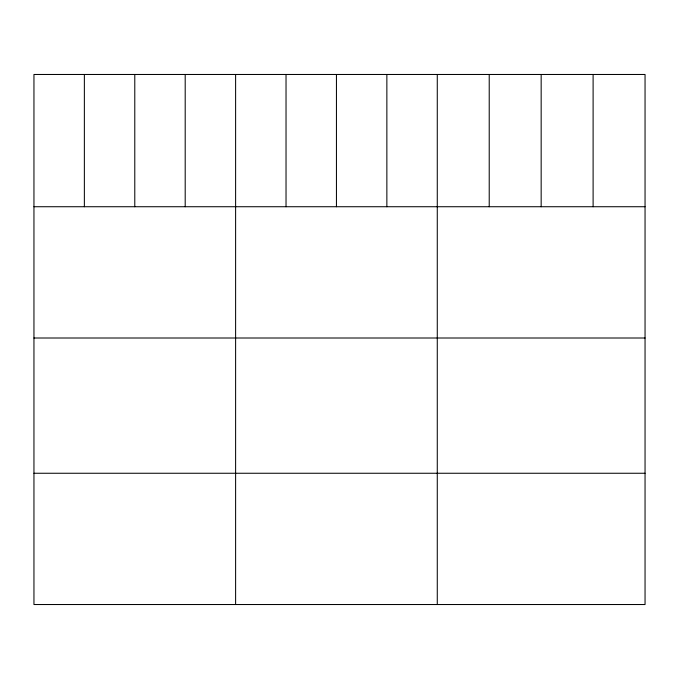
<?xml version="1.0" encoding="UTF-8"?>
<svg xmlns="http://www.w3.org/2000/svg" width="679" height="679" viewBox="0 0 679 679"><rect width="100%" height="100%" fill="white"/><g stroke="black" fill="none" stroke-linecap="round" stroke-linejoin="round"><path stroke-width="1.02" d="M645.05 206.73L645.05 604.531L33.95 604.531L33.95 74.469L645.05 74.469L645.05 206.73L33.95 206.73M33.95 338.006L645.05 338.006M33.95 473.255L645.05 473.255M593.106 74.469L593.106 206.73M541.163 74.469L541.163 206.73M489.219 74.469L489.219 206.73M437.276 74.469L437.276 604.531M386.86 74.469L386.86 206.73M336.445 74.469L336.445 206.73M286.029 74.469L286.029 206.73M235.613 74.469L235.613 604.531M185.197 74.469L185.197 206.73M134.782 74.469L134.782 206.73M84.366 74.469L84.366 206.73"/></g></svg>
